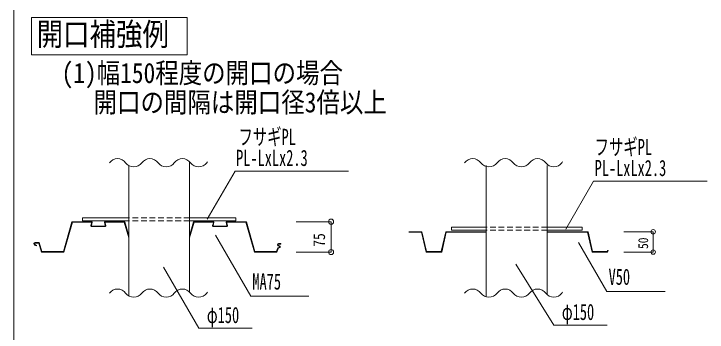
# Model space of a CAD drawing. Units: millimetres, scale not verified. Extents: x -2940 to 2940, y -2044 to 2044.
# Drawn here: x -148 to 1017, y -1132 to -597 of the extents above; entities that cross this region are included whole.
import ezdxf
from ezdxf.enums import TextEntityAlignment as Align

# ---------------------------------------------------------------- set-up
doc = ezdxf.new("R2010")
doc.units = ezdxf.units.MM
doc.header["$LTSCALE"] = 8
doc.linetypes.add('DASHED1', pattern=[1.8, 1.2, -0.6])
doc.layers.add('0-0_特記', color=4, linetype='Continuous', lineweight=18)
doc.layers.add('0-B_96', color=7, linetype='Continuous')
doc.styles.add('ＭＳ ゴシック', font='')
doc.styles.get('ＭＳ ゴシック').set_extended_font_data('MS Gothic')

msp = doc.modelspace()

# ---------------------------------------------------------------- linework, layer by layer
at = {"layer": '0-0_特記', "color": 3}
msp.add_line((-147.746, -1584.549), (-147.746, -590.165), dxfattribs=at)
at = {"layer": '0-0_特記', "color": 7}
for p, q in [((147.547, -845.218), (147.547, -1064.574)), ((45.322, -851.627), (45.322, -1070.982)), ((646.126, -851.758), (646.126, -1072.598)), ((748.352, -851.758), (748.352, -1068.975))]:
    msp.add_line(p, q, dxfattribs=at)
at = {"layer": '0-0_特記', "lineweight": 9}
for p, q in [((177.186, -942.266), (223.97, -861.235)), ((414.754, -861.235), (223.97, -861.235)), ((779.917, -958.654), (826.354, -878.222)), ((1017.138, -878.222), (826.354, -878.222)), ((326.854, -946.233), (385.235, -946.233)), ((385.235, -946.233), (385.235, -997.345)), ((877.411, -963.271), (926.472, -963.271)), ((926.472, -963.271), (926.472, -997.345)), ((190.921, -968.763), (250.209, -1071.454)), ((801.243, -981.349), (848.694, -1063.536)), ((326.854, -997.345), (385.235, -997.345)), ((877.411, -997.345), (926.472, -997.345)), ((103.655, -1022.746), (162.944, -1125.436)), ((695.554, -1017.526), (759.466, -1120.217)), ((348.044, -1071.454), (250.209, -1071.454)), ((946.529, -1063.536), (848.694, -1063.536)), ((162.944, -1125.436), (252.57, -1125.436)), ((759.466, -1120.217), (849.092, -1120.217))]:
    msp.add_line(p, q, dxfattribs=at)
at = {"layer": '0-0_特記', "color": 6}
for p, q in [((45.322, -939.938), (-32.295, -939.938)), ((-32.295, -944.913), (-32.295, -939.938)), ((225.165, -939.938), (147.547, -939.938)), ((225.165, -944.913), (225.165, -939.938)), ((-50.103, -946.234), (-64.349, -996.527)), ((-49.285, -947.052), (-63.719, -997.298)), ((-16.619, -946.234), (-50.101, -946.234)), ((-17.672, -947.052), (-49.285, -947.052)), ((45.322, -944.913), (-32.295, -944.913)), ((-18.22, -952.597), (-17.019, -947.891)), ((-17.427, -952.799), (-15.966, -947.074)), ((-16.775, -953.639), (5.178, -953.639)), ((-16.775, -954.457), (5.178, -954.457)), ((5.83, -952.798), (4.356, -947.075)), ((5.008, -946.234), (38.506, -946.234)), ((6.622, -952.594), (5.411, -947.893)), ((6.063, -947.052), (37.688, -947.052)), ((37.688, -947.052), (45.322, -973.626)), ((38.506, -946.234), (45.322, -970.298)), ((225.165, -944.913), (147.547, -944.913)), ((154.347, -946.234), (147.547, -970.242)), ((155.165, -947.052), (147.547, -973.57)), ((187.831, -946.234), (154.35, -946.234)), ((186.778, -947.052), (155.165, -947.052)), ((186.23, -952.597), (187.43, -947.891)), ((187.022, -952.799), (188.483, -947.074)), ((187.675, -953.639), (209.628, -953.639)), ((187.675, -954.457), (209.628, -954.457)), ((210.279, -952.798), (208.806, -947.075)), ((209.458, -946.234), (242.955, -946.234)), ((211.071, -952.594), (209.861, -947.893)), ((210.513, -947.052), (242.138, -947.052)), ((242.138, -947.052), (256.586, -997.345)), ((242.955, -946.234), (257.202, -996.527)), ((515.73, -963.271), (537.99, -963.271)), ((515.73, -964.089), (537.442, -964.089)), ((544.806, -997.345), (537.32, -964.089)), ((537.99, -963.271), (545.456, -996.527)), ((570.461, -996.527), (577.926, -963.271)), ((578.597, -964.089), (571.111, -997.345)), ((577.926, -963.271), (646.126, -963.271)), ((578.475, -964.089), (646.126, -964.089)), ((646.126, -955.246), (587.562, -955.246)), ((587.562, -960.222), (587.562, -955.246)), ((646.126, -960.222), (587.562, -960.222)), ((806.917, -955.246), (748.352, -955.246)), ((806.917, -960.222), (748.352, -960.222)), ((816.996, -963.271), (748.352, -963.271)), ((816.326, -964.089), (748.352, -964.089)), ((806.917, -960.222), (806.917, -955.246)), ((823.811, -997.345), (816.326, -964.089)), ((816.996, -963.271), (824.462, -996.527)), ((-112.499, -984.806), (-109.446, -986.105)), ((-111.962, -981.358), (-105.217, -981.358)), ((-111.962, -982.175), (-105.894, -982.175)), ((-105.894, -982.175), (-101.549, -997.298)), ((-105.217, -981.358), (-100.933, -996.481)), ((295.971, -986.717), (298.798, -987.922)), ((296.381, -986.01), (299.434, -987.31)), ((300.883, -983.184), (296.92, -983.184)), ((300.883, -984.002), (296.92, -984.002)), ((298.127, -989.43), (297.349, -989.51)), ((300.883, -983.184), (300.883, -984.002)), ((-63.719, -997.298), (-101.549, -997.298)), ((-64.332, -996.481), (-100.933, -996.481)), ((294.374, -997.345), (256.586, -997.345)), ((293.758, -996.527), (257.202, -996.527)), ((295.294, -991.101), (293.758, -996.527)), ((296.075, -991.421), (294.374, -997.345)), ((297.286, -990.284), (298.154, -990.184)), ((571.111, -997.345), (544.806, -997.345)), ((570.461, -996.527), (545.456, -996.527)), ((823.87, -997.345), (849.991, -997.345)), ((824.418, -996.527), (849.442, -996.527)), ((849.442, -996.527), (850.263, -994.522)), ((849.991, -997.345), (851.026, -994.817)), ((851.026, -994.817), (850.263, -994.522))]:
    msp.add_line(p, q, dxfattribs=at)
at = {"layer": '0-0_特記', "color": 6, "linetype": 'DASHED1'}
for p, q in [((147.547, -939.938), (45.322, -939.938)), ((147.547, -944.913), (45.322, -944.913)), ((748.352, -955.246), (646.126, -955.246)), ((748.352, -960.222), (646.126, -960.222))]:
    msp.add_line(p, q, dxfattribs=at)
at = {"layer": '0-0_特記', "color": 7}
msp.add_lwpolyline([(-118.362, -665.432), (143.476, -665.432), (143.476, -602.86), (-118.362, -602.86)], close=True, dxfattribs=at)
at = {"layer": '0-0_特記', "color": 6}
msp.add_lwpolyline([(-112.819, -985.558), (-109.766, -986.858), (-109.446, -986.105)], dxfattribs=at)
at = {"layer": '0-0_特記', "lineweight": 9}
for centre, radius in [((385.235, -946.233), 4.338), ((926.472, -963.271), 3.646), ((385.235, -997.345), 4.338), ((926.472, -997.345), 3.646)]:
    msp.add_circle(centre, radius, dxfattribs=at)
at = {"layer": '0-0_特記', "color": 7}
for centre, start, end in [((26.419, -857.224), 36.872, 143.1322), ((53.678, -836.779), 216.872, 323.1322), ((80.939, -857.224), 36.872, 143.1322), ((108.198, -836.779), 216.872, 323.1322), ((135.459, -857.224), 36.872, 143.1322), ((162.718, -836.779), 216.872, 323.1322), ((189.978, -857.225), 136.33404, 143.1301), ((623.25, -857.224), 36.872, 143.1322), ((650.51, -836.779), 216.872, 323.1322), ((677.77, -857.224), 36.872, 143.1322), ((705.03, -836.779), 216.872, 323.1322), ((732.29, -857.224), 36.872, 143.1322), ((759.55, -836.779), 216.872, 323.1322), ((786.81, -857.225), 136.33404, 143.1301), ((26.419, -1076.579), 36.872, 143.1322), ((80.939, -1076.579), 36.872, 143.1322), ((135.459, -1076.579), 36.872, 143.1322), ((623.25, -1076.579), 36.872, 143.1322), ((677.77, -1076.579), 36.872, 143.1322), ((732.29, -1076.579), 36.872, 143.1322), ((53.678, -1056.134), 216.872, 323.1322), ((108.198, -1056.134), 216.872, 323.1322), ((162.718, -1056.134), 216.872, 323.1322), ((189.978, -1076.58), 136.33404, 143.1301), ((650.51, -1056.134), 216.872, 323.1322), ((705.03, -1056.134), 216.872, 323.1322), ((759.55, -1056.134), 216.872, 323.1322), ((786.81, -1076.58), 136.33404, 143.1301)]:
    msp.add_arc(centre, 17.038, start, end, dxfattribs=at)
at = {"layer": '0-0_特記', "color": 6}
for centre, radius, start, end in [((-16.775, -952.966), 1.491, 165.688, 270), ((-17.672, -947.725), 0.673, 345.688, 90), ((-16.775, -952.966), 0.673, 165.688, 270), ((-16.619, -946.907), 0.673, 345.688, 90), ((5.008, -946.907), 0.673, 90, 194.44), ((5.178, -952.966), 1.491, 270, 14.44), ((5.178, -952.966), 0.673, 270, 14.44), ((6.063, -947.725), 0.673, 90, 194.44), ((187.675, -952.966), 1.491, 165.688, 270), ((186.778, -947.725), 0.673, 345.688, 90), ((187.675, -952.966), 0.673, 165.688, 270), ((187.831, -946.907), 0.673, 345.688, 90), ((209.458, -946.907), 0.673, 90, 194.44), ((209.628, -952.966), 1.491, 270, 14.44), ((209.628, -952.966), 0.673, 270, 14.44), ((210.513, -947.725), 0.673, 90, 194.44), ((-111.962, -983.546), 2.188, 90, 246.954), ((-111.962, -983.546), 1.37, 90, 246.954), ((296.92, -985.078), 1.894, 90, 239.931), ((297.308, -991.579), 2.07, 88.878, 166.625), ((296.92, -985.078), 1.076, 90, 239.931), ((298.127, -988.526), 0.904, 270, 42.019), ((298.154, -988.462), 1.722, 270, 42.019), ((297.966, -992.222), 2.054, 109.325, 157.035)]:
    msp.add_arc(centre, radius, start, end, dxfattribs=at)

# ---------------------------------------------------------------- texts
at = {"layer": '0-0_特記', "color": 7, "style": 'ＭＳ ゴシック', "width": 0.65}
for s, p in [('フサギPL', (229.722, -825.285)), ('フサギPL', (828.082, -842.272)), ('PL-LxLx2.3', (225.697, -860.659)), ('PL-LxLx2.3', (828.082, -877.647)), ('MA75', (253.038, -1068.584)), ('V50', (851.523, -1060.666)), ('φ150', (176.443, -1124.994)), ('φ150', (772.966, -1119.775))]:
    msp.add_text(s, height=27.21, dxfattribs=at).set_placement(p, align=Align.BOTTOM_LEFT)
at = {"layer": '0-0_特記', "color": 7, "style": 'ＭＳ ゴシック', "width": 0.85}
for s, height, p in [('75', 19.78, (381.031, -988.502)), ('50', 16.62, (922.939, -992.082))]:
    msp.add_text(s, height=height, rotation=90, dxfattribs=at).set_placement(p, align=Align.BOTTOM_LEFT)
at = {"layer": '0-B_96', "style": 'ＭＳ ゴシック', "width": 0.85}
for s, height, p in [('開口補強例', 38.37, (-109.595, -661.435)), ('(1)幅150程度の開口の場合', 34.01, (-67.62, -723.158)), ('開口の間隔は開口径3倍以上', 34.01, (-13.862, -772.486))]:
    msp.add_text(s, height=height, dxfattribs=at).set_placement(p, align=Align.BOTTOM_LEFT)

doc.saveas('drawing.dxf')
